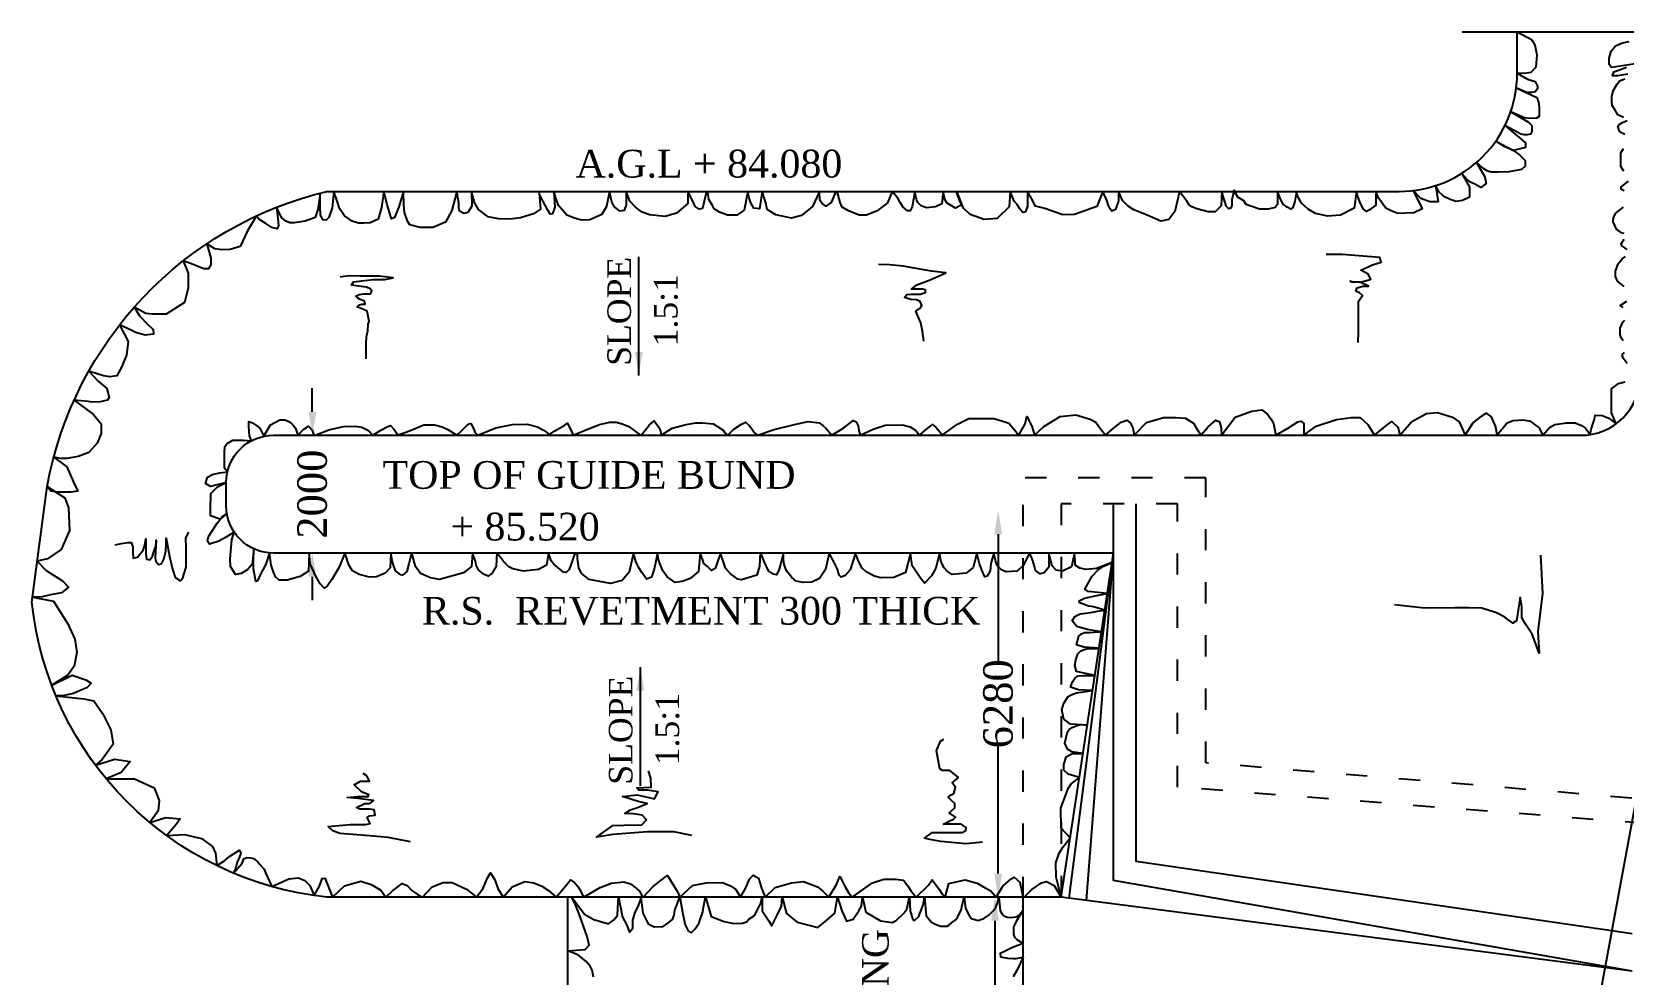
# Model space of a CAD drawing. Header units: millimetres. Extents: x -109570 to 262268, y -246061 to 108364.
# Drawn here: x 21611 to 48583, y 48891 to 64855 of the extents above; entities that cross this region are included whole.
import ezdxf

# ---------------------------------------------------------------- set-up
doc = ezdxf.new("R2010")
doc.units = ezdxf.units.MM
doc.header["$MEASUREMENT"] = 0
doc.header["$PDMODE"] = 33
doc.header["$PDSIZE"] = 500
doc.linetypes.add('ACAD_ISO03W100', pattern=[30, 12, -18])
for name, color, linetype in [('DIM', 5, 'Continuous'), ('DOT LINE', 3, 'ACAD_ISO03W100'), ('DWG. LINE', 1, 'Continuous'), ('HATCH', 2, 'Continuous'), ('TEXT', 7, 'Continuous')]:
    doc.layers.add(name, color=color, linetype=linetype)
doc.styles.get("Standard").update_dxf_attribs({"font": 'TIMES.TTF', "height": 500})
doc.dimstyles.get("Standard").update_dxf_attribs({"dimtxt": 500, "dimasz": 400, "dimexe": 0.18, "dimexo": 0.0625, "dimgap": 0.09, "dimtad": 0, "dimdec": 0, "dimzin": 0, "dimdsep": 46, "dimtxsty": 'Standard', "dimcen": 0.09, "dimse1": 1, "dimse2": 1, "dimclrd": 5, "dimclre": 5, "dimclrt": 4, "dimadec": 0, "dimazin": 0, "dimtfac": 1, "dimtdec": 0, "dimtofl": 0, "dimtmove": 0, "dimatfit": 3, "dimfxl": 1, "dimtolj": 1, "dimtzin": 0, "dimarcsym": 0})

# ---------------------------------------------------------------- blocks, each defined once
blk = doc.blocks.new('*D38')
at = {"layer": 'Defpoints', "color": 0}
for p in [(26392, 58020), (26312, 56025), (26365, 56025)]:
    blk.add_point(p, dxfattribs=at)
at = {"layer": 'DIM', "color": 5, "lineweight": -2}
for p, q in [((26365, 58420), (26365, 58820)), ((26365, 55625), (26365, 55225))]:
    blk.add_line(p, q, dxfattribs=at)
at = {"layer": 'DIM', "color": 5}
for points in [[(26299, 58420), (26432, 58420), (26365, 58020)], [(26299, 55625), (26432, 55625), (26365, 56025)]]:
    blk.add_solid(points, dxfattribs=at)
at = {"layer": 'DIM', "color": 4, "insert": (26365, 57023), "char_height": 500, "attachment_point": 5, "rotation": 90}
blk.add_mtext('\\A1;2000', dxfattribs=at)
blk = doc.blocks.new('*D47')
at = {"layer": 'Defpoints', "color": 0}
for p in [(37935, 50196), (37938, 50196), (37936, 44614)]:
    blk.add_point(p, dxfattribs=at)
at = {"layer": 'DIM', "color": 5, "lineweight": -2}
for p, q in [((37935, 49796), (37935, 48113)), ((37935, 45014), (37935, 46698))]:
    blk.add_line(p, q, dxfattribs=at)
at = {"layer": 'DIM', "color": 5}
for points in [[(37868, 49796), (38002, 49796), (37935, 50196)], [(37868, 45014), (38002, 45014), (37935, 44614)]]:
    blk.add_solid(points, dxfattribs=at)
at = {"layer": 'DIM', "color": 4, "insert": (37935, 47405), "char_height": 500, "attachment_point": 5, "rotation": 90}
blk.add_mtext('\\A1;5000', dxfattribs=at)
blk = doc.blocks.new('*D48')
at = {"layer": 'Defpoints', "color": 0}
for p in [(37954, 56745), (37990, 56745), (37954, 50196)]:
    blk.add_point(p, dxfattribs=at)
at = {"layer": 'DIM', "color": 5, "lineweight": -2}
for p, q in [((37990, 56345), (37990, 54180)), ((37990, 50596), (37990, 52761))]:
    blk.add_line(p, q, dxfattribs=at)
at = {"layer": 'DIM', "color": 5}
for points in [[(37923, 56345), (38056, 56345), (37990, 56745)], [(37923, 50596), (38056, 50596), (37990, 50196)]]:
    blk.add_solid(points, dxfattribs=at)
at = {"layer": 'DIM', "color": 4, "insert": (37990, 53471), "char_height": 500, "attachment_point": 5, "rotation": 90}
blk.add_mtext('\\A1;6280', dxfattribs=at)

msp = doc.modelspace()

# ---------------------------------------------------------------- linework, layer by layer
at = {"layer": 'DIM'}
msp.add_lwpolyline([(48399.3, 46290.8), (47830.8, 46579.2), (49736, 56882.6), (50554.7, 56726.2)], dxfattribs=at)
at = {"layer": 'DOT LINE', "ltscale": 30}
for points in [[(50523.3, 50304.3), (50523.3, 51724.4), (41508.3, 52471.8), (41508.3, 57302), (38414.7, 57302)], [(38414.7, 50181.1), (38414.7, 57302)], [(49870.7, 50304.3), (49870.7, 51373.7), (41027.4, 52060.5), (41027.4, 56859.3), (39058.2, 56859.3), (39058.2, 50196.1)]]:
    msp.add_lwpolyline(points, dxfattribs=at)
at = {"layer": 'DWG. LINE'}
for points in [[(39058.2, 50196.1), (26610.7, 50196.1, -0.3540016), (21610.7, 55196.1), (21870.5, 57152.9, -0.297045), (26610.7, 62152.9), (44786.6, 62152.9, 0.4142136), (46786.6, 64152.9), (46786.6, 64855.5)], [(39945.6, 56024.9), (25706.4, 56024.9, -0.4142136), (24906.4, 56824.9), (24906.4, 57220.3, -0.4142136), (25706.4, 58020.3), (47867.7, 58020.3, 0.4142136), (48867.7, 59020.3), (48867.7, 64855.5)]]:
    msp.add_lwpolyline(points, format="xyb", dxfattribs=at)
for points in [[(45856.3, 64855.5), (53468.6, 64855.5)], [(48737.9, 48940.8), (39945.6, 50475.4), (39945.6, 56859.3)], [(48737.9, 49574.5), (40328.5, 50800.6), (40328.5, 56859.3)], [(39058.2, 50196.1), (39945.6, 56024.9)], [(39193.6, 50178.6), (39945.6, 56024.9)], [(39485.5, 50140.7), (39945.6, 56024.9)], [(30691.8, 50196.1), (30691.8, 44614)], [(38414.7, 32535.5), (38414.7, 50181.1)], [(48737.9, 48940.8), (39058.2, 50196.1)]]:
    msp.add_lwpolyline(points, dxfattribs=at)
at = {"layer": 'HATCH'}
for points in [[(46786.6, 64855.5), (47029.8, 64725.4), (47084.8, 64636.2), (47119.2, 64464.5), (47105.4, 64258.6), (47016.1, 64169.4), (46913, 64148.8), (46786.6, 64152.9), (46963.9, 64052.1), (47089.2, 64014.9), (47129.9, 63937.1), (47129.9, 63889.7), (47089.2, 63838.9), (47028.3, 63828.8), (46957.1, 63828.8), (46892.8, 63852.5), (46771.5, 63907.8), (47119.7, 63744.2), (47146.8, 63666.4), (47160.4, 63581.7), (47157, 63422.7), (47112.9, 63395.6), (47004.5, 63388.9), (46909.7, 63399), (46831.8, 63432.8), (46677.5, 63501.3), (46980.4, 63323.2), (47034.6, 63269), (47034.6, 63167.5), (47014.3, 63123.5), (46956.7, 63113.4), (46905.9, 63113.4), (46848.3, 63123.5), (46811.1, 63143.8), (46579.3, 63266.2), (46788.6, 63091.5), (46929.3, 62977.5), (46929.3, 62893.9), (46929.3, 62893.9), (46723.9, 62844.5), (46575.5, 62909.1), (46423.3, 63003.4), (46723.9, 62844.5), (46830.4, 62767.8), (46921.7, 62676.5), (46921.7, 62581.5), (46857.1, 62524.5), (46644, 62482.7), (46465.2, 62478.9), (46343.5, 62478.9), (46290.2, 62494.1), (46221.7, 62532.1), (46097.6, 62642.5), (46240.7, 62399.1), (46259.8, 62288.9), (46168.5, 62220.4), (46069.5, 62273.7), (45997.3, 62307.9), (45944, 62345.9), (45847.2, 62457.3), (45980.8, 62224.2), (45976.9, 62056.9), (45859, 61996.1), (45744.9, 61980.9), (45642.2, 62022.7), (45566.1, 62053.1), (45520.4, 62087.3), (45463.4, 62140.5), (45401.7, 62249.8), (45448.1, 61973.3), (45448.1, 61973.3), (45303.6, 61973.3), (45151.4, 62030.3), (45023.2, 62166.9), (45174.2, 61859.3), (45037.3, 61790.9), (44763.3, 61779.5), (44653, 61821.3), (44557.9, 61870.7), (44440, 62034.1), (44390.5, 62152.9), (44390.5, 61920.1), (44285, 61840.3), (44231.7, 61809.9), (44178.5, 61855.5), (44121.4, 61977.1), (44079.6, 62083.5), (44060.5, 62152.9), (44026.3, 61870.7), (43794.2, 61749.1), (43577.4, 61733.9), (43368.1, 61775.7), (43246.4, 61851.7), (43132.3, 61954.3), (43063.8, 62075.9), (43048.6, 62152.9), (43016.2, 61979.1), (42986.2, 61877.9), (42948.7, 61851.7), (42886.8, 61883.6), (42821.2, 61937.9), (42793.1, 61986.6), (42768.7, 62035.3), (42723.7, 62152.9), (42723.7, 61928.5), (42687.1, 61879.8), (42567.1, 61853.6), (42418.9, 61853.6), (42270.7, 61900.4), (42195.7, 61930.4), (42152.6, 61990.4), (42051.3, 62055.9), (42010, 62123.4), (41989.4, 62175.9), (41948.1, 62007.2), (41948.1, 61921), (41935, 61866.7), (41899.4, 61855.5), (41856.2, 61900.4), (41835.6, 61966), (41809.4, 62050.3), (41783.1, 62152.9), (41769.3, 61906.7), (41667.3, 61807.8), (41547.3, 61804.8), (41355.3, 61855.8), (41262.3, 61894.7), (41223.3, 61927.7), (41187.3, 61984.6), (41064.3, 62152.9), (40986.3, 61810.8), (40881.3, 61675.9), (40749.3, 61648.9), (40515.3, 61750.9), (40290.3, 61840.8), (40191.3, 61900.7), (40095.2, 61999.6), (40044.2, 62119.5), (40029.2, 62152.9), (40029.2, 61990.6), (39977.3, 61843.8), (39914.3, 61816.8), (39887.3, 61855.7), (39854.3, 61924.7), (39836.3, 61987.6), (39764.3, 62152.9), (39662.3, 61894.7), (39284.3, 61762.8), (39086.3, 61756.8), (38780.3, 61864.7), (38624.3, 61900.7), (38552.3, 62032.6), (38489.3, 62152.9), (38489.3, 61900.7), (38454.5, 61804.8), (38406.5, 61795.8), (38352.5, 61861.7), (38310.5, 61927.7), (38259.5, 61984.6), (38193.5, 62152.9), (38178.5, 61888.7), (37971.5, 61690.9), (37752.5, 61675.9), (37515.5, 61759.8), (37407.5, 61864.7), (37338.5, 61984.6), (37284.5, 62152.9), (37373, 61924.7), (37264.9, 61867.7), (37264.9, 61867.7), (37123.9, 61954.6), (37087.9, 62014.5), (37054.9, 62152.9), (37033.9, 61939.6), (36925.9, 61888.6), (36772.9, 61873.7), (36685.9, 61906.6), (36625.9, 61963.6), (36607.9, 62014.5), (36577.9, 62152.9), (36532.9, 61891.6), (36499.9, 61822.7), (36451.9, 61825.7), (36373.9, 61888.6), (36328.9, 61966.6), (36286.9, 62035.5), (36193.9, 62152.9), (36111.8, 61957.4), (35937.8, 61825.5), (35757.8, 61747.6), (35634.8, 61750.5), (35451.8, 61822.5), (35343.8, 61885.4), (35313.8, 61966.4), (35271.8, 62110.2), (35238.8, 62152.9), (35160.8, 61963.4), (35070.8, 61903.4), (35001.8, 61954.4), (34965.8, 62005.3), (34962.8, 62152.9), (34844.9, 61894.2), (34658.9, 61744.4), (34487.8, 61699.4), (34220.8, 61753.4), (34073.8, 61846.3), (34052.8, 61957.2), (33986.8, 62152.9), (33941.8, 61855.3), (33848.8, 61867.3), (33791.8, 61969.2), (33764.8, 62065.1), (33743.8, 62152.9), (33685.5, 61837.2), (33562.5, 61750.3), (33400.5, 61750.3), (33268.5, 61798.3), (33175.5, 61858.2), (33145.5, 61912.2), (33085.5, 62014.1), (33073.5, 62104), (33046.5, 62152.9), (32977.5, 61864.2), (32920.5, 61849.2), (32854.5, 61897.2), (32824.5, 61963.1), (32731.5, 62152.9), (32731.5, 61945.1), (32538.3, 61783.3), (32346.3, 61729.3), (32082.3, 61756.3), (31944.3, 61804.2), (31836.3, 61888.2), (31749.3, 61987.1), (31686.3, 62152.9), (31686.3, 61927.1), (31650.3, 61831.2), (31575.3, 61816.2), (31485.3, 61891.2), (31443.3, 61972.1), (31401.3, 62152.9), (31349.2, 61894.5), (31271.2, 61759.6), (31067.2, 61669.7), (30926.2, 61663.7), (30806.1, 61699.7), (30680.1, 61750.6), (30539.1, 61912.5), (30512.1, 61993.4), (30461.1, 62152.9), (30473.1, 61885.5), (30434.1, 61771.6), (30398.1, 61765.6), (30356.1, 61834.5), (30317.1, 61906.5), (30278.1, 61981.4), (30209.1, 62116.3), (30231.1, 61851.7), (30113.1, 61771.8), (29894.1, 61702.3), (29712.9, 61683.4), (29519.1, 61687.6), (29347.3, 61719.8), (29178.9, 61847.7), (29114.8, 61962.2), (29064.3, 62152.9), (29067.7, 61904.9), (29000.3, 61793.8), (28932.9, 61777), (28862.1, 61817.4), (28848.6, 61874.6), (28848.6, 61955.4), (28815, 62152.9), (28730.2, 61831.5), (28622.4, 61632.2), (28406.7, 61538), (28194.4, 61538), (28019.2, 61588.5), (27975.4, 61649.1), (27928.2, 61797.2), (27918.1, 61921.7), (27911.4, 62152.9), (27830.5, 61888.1), (27759.8, 61709.7), (27705.9, 61689.5), (27672.2, 61797.2), (27635.1, 61931.8), (27574.4, 62152.9), (27535.8, 61880.9), (27481.9, 61682.3), (27343.8, 61618.4), (27235.9, 61611.6), (27145, 61611.6), (27040.5, 61645.3), (26912.5, 61736.2), (26828.2, 61864.1), (26787.8, 61985.3), (26730.5, 62152.9), (26700.2, 61874.2), (26642.9, 61712.6), (26599.1, 61665.5), (26541.8, 61668.9), (26504.8, 61756.4), (26498, 61884.3), (26496.2, 62124.4), (26461, 61843.9), (26410.4, 61709.3), (26241.9, 61648.7), (26063.4, 61621.7), (25982.5, 61621.7), (25918.5, 61645.3), (25841, 61712.6), (25756.5, 61883.4), (25783.2, 61690.8), (25789.8, 61574.6), (25768.2, 61516.5), (25678.5, 61541.4), (25575.5, 61611.1), (25459.3, 61684.2), (25416, 61737), (25268.3, 61483.8), (25140.8, 61216.3), (24970.8, 61165.3), (24839, 61161.1), (24711.5, 61178.1), (24577.6, 61266.2), (24643.5, 61021), (24643.5, 60906.3), (24605.2, 60838.4), (24528.7, 60838.4), (24443.7, 60876.6), (24316.2, 60923.3), (24177.6, 60976.4), (24260, 60768.7), (24260, 60513.9), (24196.2, 60267.6), (23886, 60072.3), (23703.2, 60072.3), (23643.7, 60072.3), (23541.7, 60085), (23345.4, 60190.1), (23443.9, 60038.3), (23562.9, 59906.7), (23664.9, 59813.3), (23673.5, 59732.6), (23673.5, 59732.6), (23533.2, 59715.6), (23367.4, 59762.3), (23303.7, 59796.3), (23097.9, 59891.5), (23243.6, 59611.4), (23218.1, 59377.9), (23133.1, 59174), (23052.4, 59029.7), (22933.3, 59008.4), (22827.1, 59025.4), (22716.6, 59059.4), (22577, 59108.1), (22737.5, 58935.1), (22882, 58812), (22920.3, 58663.4), (22894.8, 58616.7), (22767.3, 58586.9), (22631.3, 58582.7), (22567.5, 58591.2), (22327.1, 58614.2), (22656.4, 58372.8), (22783.9, 58215.7), (22783.9, 58050.1), (22715.9, 57884.5), (22575.7, 57727.3), (22397.2, 57659.4), (22205.9, 57629.7), (22099.6, 57625.4), (21982.2, 57648.8), (22201.4, 57488.4), (22316.2, 57225.1), (22392.7, 57076.5), (22273.7, 57059.5), (22035.7, 57055.3), (21933.6, 57072.3), (21870.5, 57152.9), (22171.7, 56961.9), (22231.2, 56792), (22248.2, 56409.8), (22107.9, 56082.9), (21878.4, 55925.8), (21702.2, 55885.2), (21852.9, 55727.4), (22129.2, 55553.3), (22231.2, 55447.2), (22116.4, 55353.8), (21925.1, 55315.5), (21784.9, 55285.8), (21621.9, 55280.6), (21980.5, 55212), (22218.6, 54825.6), (22337.6, 54566.5), (22371.6, 54341.5), (22329.1, 54107.9), (22218.6, 53959.3), (21947.5, 53785.4), (22296.5, 53956.3), (22527, 53876.8), (22617.1, 53818.2), (22545.8, 53742.8), (22432.7, 53694.7), (22319.5, 53648.6), (22156.1, 53613), (22018.9, 53607), (22493.7, 53557.7), (22660, 53520.2), (22815.4, 53300.6), (22949.5, 53032.8), (22987, 52786.4), (22804.7, 52529.3), (22691.4, 52429.5), (23013.8, 52534.6), (23276.5, 52491.8), (23126.4, 52309.6), (22871, 52200.8), (23352.7, 52200.8), (23685.1, 52049.9), (23770.9, 51835.6), (23749.5, 51658.9), (23608.6, 51462), (23883.5, 51546.4), (24124.8, 51525), (24055.1, 51428.5), (23897.2, 51237.8), (24199.1, 51258.3), (24487.2, 51187), (24672.2, 51055), (24725, 50941.4), (24744.2, 50729.9), (24879.1, 50810.4), (24963.7, 50887), (25101.2, 50974.1), (25130.2, 50992.6), (25154, 50942.4), (25127.6, 50860.6), (25090.6, 50786.6), (25069.4, 50699.5), (25030.2, 50600.7), (25175.2, 50773.4), (25206.9, 50847.4), (25254.5, 50868.5), (25312.6, 50860.6), (25368.1, 50852.7), (25442.1, 50791.9), (25473.8, 50749.7), (25547.9, 50667.8), (25569, 50609.7), (25681.4, 50374.1), (25969.3, 50506), (26127.9, 50524.5), (26236.3, 50479.6), (26323.5, 50395.1), (26393.4, 50223.3), (26487.4, 50381.9), (26532.3, 50513.9), (26577.3, 50516.5), (26624.8, 50410.9), (26659.2, 50310.6), (26709.4, 50196.1), (26709.4, 50196.1), (26908.7, 50387.1), (27186.3, 50469), (27363.4, 50410.9), (27527.2, 50315.8), (27609.2, 50196.1), (27722.8, 50300), (27889.3, 50429.4), (27973.9, 50395.1), (28053.2, 50307.9), (28140.4, 50244.6), (28230.3, 50196.1), (28395.4, 50371.3), (28583.1, 50442.6), (28736.4, 50442.6), (28979.6, 50331.7), (29148.7, 50196.1), (29258.2, 50347.5), (29326.9, 50511.3), (29382.4, 50606.3), (29459.1, 50487.5), (29511.9, 50344.9), (29601.8, 50196.1), (29753.2, 50371.1), (29964.6, 50458.3), (30117.9, 50437.2), (30252.7, 50384.3), (30369, 50307.8), (30495.9, 50196.1), (30650, 50373.9), (30742.5, 50487.5), (30808.6, 50445.2), (30872.1, 50368.7), (30903.8, 50313.2), (30959.3, 50196.1), (31242.8, 50357.8), (31435.8, 50434.4), (31647.2, 50452.9), (31758.2, 50423.9), (31832.2, 50365.8), (31911.5, 50297.1), (31945.9, 50233.7), (31972.3, 50196.1), (32147.4, 50384.5), (32351, 50537.6), (32382.7, 50564), (32493.7, 50387.1), (32546.6, 50297.3), (32594.1, 50196.1), (32809, 50395), (33041.6, 50439.9), (33319.1, 50442.5), (33451.3, 50387.1), (33541.1, 50323.7), (33623.1, 50196.1), (33713.6, 50355.4), (33777, 50500.6), (33835.2, 50566.6), (33925, 50519.1), (33980.6, 50347.5), (34038.7, 50196.1), (34210.7, 50361), (34488.3, 50440.2), (34689.1, 50458.7), (34929.7, 50371.5), (35014.3, 50302.9), (35120, 50196.1), (35250.5, 50411.1), (35308.7, 50545.8), (35398.5, 50371.5), (35459.3, 50263.3), (35517.5, 50196.1), (35859, 50440.5), (36052, 50501.2), (36250.2, 50501.2), (36387.7, 50482.7), (36459, 50385), (36514.5, 50295.3), (36601.8, 50196.1), (36601.8, 50196.1), (36811.2, 50400.9), (36872, 50490.7), (36985.6, 50334.9), (37043.8, 50242.4), (37088.7, 50196.1), (37152.8, 50424.6), (37433, 50488), (37636.5, 50432.5), (37771.3, 50355.9), (37866.4, 50303.1), (37953.7, 50196.1), (38068, 50380), (38210.7, 50504.1), (38261, 50533.1), (38356.1, 50448.6), (38414.7, 50181.1), (38562.9, 50327.1), (38724.1, 50438), (38808.7, 50459.1), (38938.2, 50390.5), (39058.2, 50196.1), (38970, 50534.6), (38965.9, 50778.6), (39023.9, 50939.9), (39085.9, 51043.3), (39211, 51199.7), (39058.2, 51364.2), (39053.3, 51703.3), (39123.6, 51901.9), (39177.5, 52038.3), (39227.1, 52112.8), (39367.2, 52225.5), (39178.5, 52280.6), (39103, 52345.9), (39100.9, 52435.6), (39141.8, 52574.2), (39213.2, 52610.9), (39252, 52627.3), (39428.4, 52627.7), (39237.4, 52658.6), (39166, 52703.4), (39119, 52803.3), (39163.9, 52997), (39192.5, 53037.8), (39241.5, 53068.4), (39329.2, 53101), (39396.6, 53121.4), (39501.9, 53110.5), (39212.9, 53128.4), (39100.7, 53212), (39066, 53369), (39100.7, 53481.2), (39178.2, 53597.4), (39227.2, 53623.9), (39317, 53656.5), (39591.1, 53696.3), (39349.8, 53710.5), (39217.1, 53751.3), (39247.7, 53841), (39294.7, 53912.3), (39343.6, 53947), (39441.6, 53951.1), (39525.3, 53951.1), (39630.1, 53952.5), (39388.7, 54000.8), (39319.3, 54021.2), (39286.6, 54121.1), (39307, 54216.9), (39341.7, 54316.9), (39390.7, 54367.8), (39464.2, 54396.4), (39523.3, 54410.6), (39660.1, 54410.6), (39700.3, 54413.4), (39443.9, 54430), (39319.4, 54470.8), (39358.2, 54617.6), (39401.1, 54654.3), (39454.1, 54676.7), (39539.8, 54678.7), (39609.2, 54684.9), (39742.8, 54693), (39499, 54730.3), (39321.5, 54779.2), (39241.9, 54879.1), (39290.9, 54948.4), (39380.7, 54995.3), (39560.3, 55019.8), (39672.5, 55038.1), (39798.4, 55057.7), (39605.2, 55112.1), (39519.5, 55126.3), (39417.4, 55165.1), (39368.4, 55183.4), (39362.3, 55214), (39454.2, 55258.9), (39664.4, 55307.8), (39841, 55337.9), (39513.3, 55373.6), (39460.2, 55412.3), (39580.7, 55634.5), (39678.6, 55736.5), (39782.7, 55801.7), (39933.8, 55873.4), (39654.1, 55761), (39482.7, 55748.7), (39372.5, 55767.1), (39292.9, 55820.1), (39292.9, 55887.4), (39284.7, 56024.9), (39231.7, 55793.6), (39082.7, 55716.1), (38970.4, 55736.5), (38903.1, 55807.9), (38846, 56024.9), (38846, 55785.4), (38771.3, 55687.5), (38701.9, 55675.3), (38622.4, 55728.3), (38597.9, 55822.1), (38565.2, 55928.1), (38522.4, 56024.9), (38414.7, 55811.9), (38310.1, 55718.1), (38122.4, 55707.9), (38048.9, 55738.5), (37975.4, 55813.9), (37942.8, 55899.6), (37916.2, 56024.9), (37866.4, 55848.2), (37854.2, 55721.8), (37801.1, 55632.1), (37766.4, 55619.8), (37717.4, 55721.8), (37674.6, 55840), (37627.6, 56024.9), (37568, 55778.9), (37445.5, 55683.1), (37210.8, 55660.7), (37123.1, 55715.7), (37072.1, 55776.9), (37023.1, 55868.6), (36996.5, 56024.9), (36933.3, 55770.8), (36859.8, 55638.2), (36741.4, 55515.9), (36672.1, 55597.5), (36584.3, 55738.2), (36531.2, 55809.5), (36502.7, 56024.9), (36421.7, 55697.2), (36221.7, 55611.6), (35993.1, 55605.5), (35891.1, 55632), (35750.3, 55709.4), (35686.6, 55771.2), (35623.3, 55887.4), (35572.3, 56024.9), (35480.5, 55740.6), (35396.8, 55642.7), (35329.5, 55616.2), (35292.7, 55652.9), (35264.2, 55752.8), (35196.8, 55889.4), (35123.3, 56024.9), (35065.2, 55746.4), (34961.1, 55593.5), (34830.5, 55532.3), (34683.5, 55524.1), (34563.1, 55550.7), (34493.7, 55613.9), (34401.9, 55721.9), (34363.1, 55830), (34350.9, 55923.8), (34350.9, 56024.9), (34278.8, 55754.5), (34229.8, 55654.6), (34182.8, 55666.8), (34097.1, 55725.9), (34021.6, 55885), (33978.8, 55997.1), (33954.3, 56024.9), (33944.1, 55801.4), (33901.2, 55650.5), (33640, 55573), (33576.7, 55581.2), (33454.3, 55672.9), (33368.6, 55768.7), (33323.7, 55903.3), (33284.9, 56024.9), (33222.9, 55842.1), (33192.3, 55762.6), (33129, 55728), (33065.7, 55799.3), (33002.5, 55848.3), (32975.9, 55921.7), (32939.2, 56024.9), (32912.7, 55711.6), (32771.9, 55593.4), (32631, 55544.5), (32513.9, 55524.1), (32381.3, 55624), (32303.7, 55721.8), (32256.8, 55846.2), (32234.4, 55917.6), (32213.9, 56024.9), (32158.4, 55754.5), (32115.6, 55617.9), (32027.8, 55581.2), (31948.2, 55693.3), (31899.2, 55774.9), (31848.2, 55880.9), (31807.4, 56024.9), (31733.3, 55701.4), (31619.1, 55558.7), (31421.1, 55507.8), (31059.9, 55575), (30925.2, 55677), (30884.4, 55776.9), (30861.9, 55933.9), (30861.9, 56001.2), (30817, 56024.9), (30761, 55872.7), (30718.1, 55748.4), (30669.2, 55693.3), (30624.3, 55703.5), (30524.3, 55778.9), (30459, 55836), (30414.1, 55895.2), (30367.1, 56024.9), (30336.3, 55819.7), (30199.6, 55748.4), (29944.5, 55715.8), (29762.8, 55756.5), (29695.5, 55789.2), (29611.8, 55874.8), (29562.8, 55946.2), (29493.4, 56024.9), (29480.4, 55805.6), (29411, 55685.3), (29343.6, 55632.3), (29264, 55667), (29180.4, 55742.4), (29143.6, 55819.9), (29129.3, 55887.2), (29082.4, 56024.9), (29063.2, 55795.4), (28926.4, 55689.4), (28518.3, 55575.2), (28365.2, 55603.8), (28195.8, 55679.2), (28114.2, 55799.5), (28065.2, 55983), (28046.9, 56024.9), (28003.3, 55840.3), (27964.5, 55711.8), (27895.1, 55652.7), (27864.5, 55656.8), (27772.7, 55726.1), (27742.1, 55821.9), (27715.5, 55901.5), (27697.2, 56024.9), (27682.4, 55774), (27598.7, 55685.3), (27453.8, 55624.1), (27333.4, 55618), (27157.9, 55662.8), (27043.6, 55726), (26994.6, 55805.6), (26962, 55889.2), (26939.5, 55968.7), (26917.1, 56024.9), (26820.4, 55789), (26693.8, 55579), (26622.4, 55468.9), (26567.3, 55430.2), (26495.9, 55505.6), (26430.6, 55619.8), (26326.5, 55842), (26322.4, 55919.5), (26312.2, 56024.9), (26297.4, 55715.9), (26156.5, 55630.3), (25940.2, 55565), (25801.4, 55565), (25740.2, 55620.1), (25699.4, 55718), (25668.8, 55821.9), (25641.6, 56027.5), (25576.9, 55838.3), (25489.2, 55664.9), (25436.1, 55554.8), (25409.6, 55544.7), (25366.7, 55756.7), (25366.7, 55881.1), (25374.3, 56097.1), (25344, 55834.4), (25274.6, 55748.7), (25156.2, 55679.4), (25062.4, 55661.1), (24978.7, 55799.7), (24974.6, 55930.2), (25001.1, 56249.5), (25041.6, 56379.9), (24894.9, 56286.2), (24782.7, 56227.1), (24623.5, 56176.1), (24586.8, 56225.1), (24607.2, 56306.6), (24752.1, 56532.9), (24835.7, 56641), (24916.5, 56697.9), (24802.9, 56598.5), (24639.8, 56654.3), (24637.8, 56782.7), (24643.9, 57031.5), (24758.2, 57145.7), (24906.4, 57220.3), (24641.8, 57152.7), (24556, 57205.7), (24590.7, 57311.7), (24672.4, 57356.5), (24792.8, 57383.1), (24926.6, 57399.3), (24874.4, 57465.5), (24876.5, 57620.5), (24876.5, 57724.5), (24884.6, 57832.5), (24923.4, 57883.5), (24986.7, 57922.2), (25017.3, 57938.6), (25105, 57940.6), (25198.9, 57940.6), (25333.1, 57927.9), (25297.4, 58013), (25291.3, 58172.1), (25291.3, 58255.7), (25348.5, 58231.2), (25421.9, 58180.2), (25475, 58143.5), (25544.7, 58003.8), (25656.6, 58196.5), (25815.8, 58284.2), (25903.6, 58282.2), (25989.3, 58245.5), (26042.3, 58190.4), (26077, 58139.4), (26117.8, 58020.3), (26218.6, 58124.6), (26300.3, 58175.6), (26361.5, 58108.3), (26392.1, 58020.3), (26414.5, 58020.3), (26645, 58114.7), (26894.4, 58171), (27089.1, 58175.8), (27201.8, 58158.1), (27295.1, 58111.5), (27340.2, 58076.1), (27391.7, 58020.3), (27528, 58109.7), (27642.2, 58170.8), (27687.3, 58183.7), (27751.7, 58116.2), (27796.7, 58053.5), (27809.6, 58020.3), (28009.9, 58093.7), (28256.2, 58195), (28434.8, 58199.8), (28563.6, 58162.8), (28663.3, 58116.2), (28813, 58020.3), (28884.6, 58085.6), (28978, 58180.5), (29024.6, 58215.9), (29048.8, 58222.3), (29100.3, 58125.8), (29121.2, 58071.2), (29172.7, 58020.3), (29477.6, 58148.4), (29759.2, 58201.4), (30003.9, 58206.2), (30179.3, 58161.2), (30283.9, 58109.8), (30353.1, 58064.8), (30367.6, 58020.3), (30477.7, 58093.8), (30643.5, 58193.5), (30688.5, 58224), (30765.8, 58076.1), (30785.1, 58020.3), (30991.5, 58109.8), (31234.5, 58203.1), (31409.9, 58240.1), (31514.5, 58240.1), (31614.3, 58212.7), (31720.5, 58175.8), (31813.9, 58106.6), (31905.6, 58039.1), (31937.8, 58020.3), (32077.1, 58191.8), (32159.1, 58265.8), (32231.6, 58161.3), (32265.4, 58093.7), (32279.9, 58020.3), (32464, 58142), (32700.6, 58204.7), (32868, 58228.8), (32975.8, 58232), (33160.9, 58214.3), (33231.7, 58170.9), (33326.6, 58108.2), (33358.8, 58060), (33408.7, 58020.3), (33511.2, 58125.7), (33639.9, 58209.3), (33705.9, 58243.1), (33770.3, 58188.4), (33812.2, 58130.5), (33858.8, 58061.4), (33911.9, 58020.3), (34190.9, 58116.1), (34535.3, 58201.3), (34768.7, 58252.8), (34955.4, 58230.3), (35019.7, 58185.2), (35069.6, 58140.2), (35171, 58020.3), (35375.4, 58145.6), (35529.8, 58269), (35583.9, 58245.9), (35614.8, 58179), (35630.2, 58101.9), (35653.4, 58020.3), (35869.6, 58125), (36075.6, 58194.4), (36366.5, 58197), (36500.4, 58161), (36595.6, 58101.9), (36657.4, 58020.3), (36773.9, 58125), (36876.8, 58204.7), (36933.5, 58158.4), (37005.5, 58076.1), (37039, 58020.3), (37299.9, 58207.4), (37492.9, 58307.7), (37768.4, 58307.7), (37917.7, 58305.1), (38067, 58261.4), (38170, 58228), (38267.8, 58112.3), (38339.9, 58020.3), (38449.5, 58215.2), (38477.8, 58336), (38557.6, 58176.6), (38606.5, 58020.3), (38766.1, 58168.9), (39039, 58341.2), (39306.7, 58366.9), (39548.7, 58294.9), (39644, 58240.9), (39695.5, 58168.9), (39806.2, 58020.3), (39938.9, 58135.4), (40075.3, 58240.8), (40170.6, 58279.4), (40232.4, 58225.4), (40273.5, 58148.2), (40296.7, 58020.3), (40503.3, 58238.3), (40794.2, 58320.6), (41002.7, 58320.6), (41162.4, 58307.8), (41298.8, 58225.5), (41347.7, 58148.3), (41422.4, 58020.3), (41549.4, 58161.2), (41678.1, 58274.3), (41739.9, 58248.6), (41770.8, 58145.8), (41775.9, 58020.3), (42008.3, 58328.3), (42291.5, 58428.7), (42458.8, 58449.2), (42554.1, 58379.8), (42610.7, 58297.5), (42657, 58220.3), (42698.2, 58020.3), (42910.4, 58145.7), (43067.5, 58246), (43118.9, 58261.5), (43170.4, 58217.7), (43173, 58117.4), (43173, 58020.3), (43381.5, 58174), (43723.9, 58289.7), (43976.2, 58323.2), (44122.9, 58323.2), (44195, 58258.9), (44256.8, 58202.3), (44370.1, 58020.3), (44581.9, 58197.5), (44664.2, 58251.5), (44764.6, 58159), (44774.9, 58122.9), (44798.1, 58020.3), (45002.6, 58254.1), (45247.2, 58390.4), (45435.1, 58408.4), (45690, 58328.7), (45805.8, 58246.4), (45903.7, 58020.3), (46035.9, 58223.2), (46180, 58344.1), (46259.8, 58393), (46344.8, 58331.3), (46416.9, 58161.5), (46440, 58020.3)], [(48826.7, 64320.2), (48383.3, 64251.9), (48347.8, 64305), (48347.8, 64411.4), (48380.7, 64530.3), (48451.7, 64618.9), (48573.3, 64667), (48682.3, 64689.8)], [(48662, 64138), (48492.2, 64110.1), (48401, 64107.6), (48426.4, 64175.9), (48522.6, 64213.9), (48641.7, 64259.5)], [(48588.4, 63402.8), (48492.1, 63450.9), (48446.5, 63526.8), (48398.3, 63605.3), (48390.7, 63678.7), (48390.7, 63762.3), (48413.5, 63853.4), (48474.3, 63962.3), (48522.5, 64023), (48608.8, 64062)], [(48613.5, 63118.3), (48555.2, 63143.6), (48519.8, 63171.5), (48491.9, 63255), (48514.7, 63287.9), (48570.4, 63320.9), (48651.5, 63356.3)], [(48593.4, 62494.8), (48542.7, 62573.3), (48542.7, 62618.9), (48542.7, 62712.5), (48542.7, 62803.7), (48588.3, 62877.1)], [(48601.1, 62164.5), (48555.5, 62184.8), (48545.3, 62225.3), (48674.6, 62326.5)], [(48600.9, 61437.1), (48552.7, 61449.8), (48471.6, 61513.1), (48410.8, 61637.1), (48420.9, 61710.5), (48461.5, 61783.9), (48522.3, 61837.1), (48590.7, 61882.7)], [(48651.7, 61169.9), (48556.9, 61233.1), (48547.9, 61262.4), (48597.5, 61345.8)], [(44093.2, 59592.6), (44099.3, 59764.7), (44099.3, 60121.2), (44099.3, 60293.2), (44165.4, 60387.7), (44114.3, 60432), (44053, 60462.6), (44053, 60462.6), (44073.5, 60517), (44165.4, 60544.3), (44219.9, 60547.7), (44267.6, 60547.7), (44128, 60615.7), (43998.5, 60615.7), (43957.7, 60629.3), (43978.1, 60622.5), (44128, 60615.7), (44254, 60649.7), (44305.1, 60663.4), (44260.8, 60748.4), (44134.8, 60819.9), (44134.8, 60819.9), (44335.7, 60908.4), (44482.2, 60952.6), (44458.3, 61030.9), (43818, 61081.9), (43548.9, 61081.9)], [(48600.6, 60541.9), (48488.1, 60631.8), (48452.7, 60708.9), (48452.7, 60798.7), (48497.7, 60927.2), (48568.4, 61010.6), (48623, 61049.1)], [(27274.8, 59314.6), (27277.3, 59579.6), (27280.9, 59687.8), (27305, 59792.5), (27313.4, 59901.9), (27326.7, 59950.1), (27293.9, 60123.5), (27222.7, 60156.2), (27163, 60177.4), (27124.4, 60188.9), (27124.4, 60188.9), (27149.5, 60225.5), (27203.4, 60242.8), (27261.2, 60242.8), (27261.2, 60242.8), (27247.7, 60294.7), (27164.9, 60327.5), (27136, 60342.8), (27105.2, 60375.6), (27157.2, 60404.4), (27238.1, 60416), (27351.7, 60417.9), (27372.9, 60462.2), (27344, 60502.6), (27282.4, 60529.5), (27240, 60533.3), (27145.6, 60548.7), (27028.1, 60564.1), (27062.8, 60618), (27205.3, 60639.2), (27397.9, 60660.3), (27596.3, 60660.3), (27736.9, 60685.4), (27505.8, 60718.1), (27176.4, 60718.1), (27003.1, 60720), (26901, 60712.3), (26835.5, 60700.8)], [(36727.3, 59617.5), (36705.1, 59783.4), (36677.4, 59927.2), (36638.7, 60015.7), (36594.4, 60120.8), (36594.4, 60120.8), (36594.4, 60120.8), (36666, 60172.9), (36698.6, 60221.7), (36668.7, 60289.5), (36606.3, 60316.6), (36508.6, 60322.1), (36400, 60354.6), (36443.4, 60403.4), (36516.7, 60408.8), (36674.1, 60411.5), (36758.3, 60441.4), (36755.6, 60487.5), (36712.1, 60498.3), (36576.4, 60498.3), (36519.4, 60498.3), (36611.7, 60571.5), (36837, 60655.6), (37103, 60772.2), (37103, 60772.2), (36861.4, 60802), (36381, 60886.1), (36147.5, 60907.8), (35963, 60915.9)], [(48584.7, 60184.9), (48533.3, 60220.2), (48645.8, 60294)], [(48585, 59622.1), (48546.5, 59673.5), (48530.4, 59728.1), (48530.4, 59795.5), (48530.4, 59837.2), (48575.4, 59936.7), (48610.7, 59968.8)], [(48649.3, 59235.8), (48581.8, 59325.7), (48565.7, 59386.7), (48604.3, 59422)], [(46440, 58020.3), (46500.5, 58093), (46615.8, 58228.9), (46716.6, 58273.7), (46798.3, 58276.9), (46878.3, 58283.3), (46996.8, 58265.7), (47046.4, 58230.5), (47100.8, 58189), (47152.1, 58150.6), (47222.5, 58020.3), (47332.6, 58155), (47426.8, 58204.1), (47623.5, 58232.8), (47766.8, 58228.7), (47877.4, 58187.8), (47943, 58142.7), (48024.2, 58032.6), (48043.4, 58123), (48097.9, 58294.5), (48108, 58361.1), (48225.2, 58353), (48342.3, 58312.6), (48463.1, 58216.9), (48385.4, 58402.4), (48385.4, 58580.7), (48385.4, 58809.3), (48504.4, 58896.1), (48614.3, 58923.6)], [(23021.6, 56166.4), (23132.4, 56187.3), (23238.4, 56206.2), (23295.1, 56202.5), (23325.4, 56130.6), (23325.4, 56036.1), (23329.2, 55937.7), (23401.1, 55952.9), (23499.5, 56073.9), (23526, 56157.1), (23541.2, 56266.7), (23545.6, 56106.6), (23543.7, 56004.1), (23553.1, 55920.2), (23553.1, 55920.2), (23610.9, 55912.7), (23655.7, 55970.5), (23691.2, 56082.4), (23709.8, 56140.2), (23717.3, 56203.6), (23721, 56244.6), (23700.5, 55946.3), (23711.7, 55886.6), (23760.2, 55830.7), (23808.7, 55840), (23847.9, 55920.2), (23883.4, 56056.3), (23887.1, 56175.6), (23887.1, 56280), (23941.8, 55964.6), (23994.1, 55753.9), (24040.7, 55610.4), (24128.4, 55552.6), (24163.9, 55589.8), (24225.5, 55785.6), (24225.5, 55975.8), (24225.5, 56123), (24223.6, 56281.5), (24274, 56376.6)], [(47183, 55990.7), (47218.4, 55338.2), (47137.4, 54695.8), (47157.6, 54330.4), (47041.1, 54649.1), (46929.7, 54821), (46863.9, 54932.3), (46863.9, 55119.5), (46838.6, 55271.2), (46777.8, 54876.7), (46712, 54836.2), (46575.3, 54937.4), (46433.6, 55013.2), (46185.5, 55094.2), (45977.9, 55099.2), (45724.8, 55099.2), (45213.4, 55094.2), (44707.1, 55149.8)], [(37721.4, 51126.2), (37444, 51097.2), (37017.5, 51138.6), (36831.2, 51171.7), (36740.1, 51196.5), (36740.1, 51196.5), (36868.4, 51291.6), (37079.6, 51291.6), (37286.6, 51291.6), (37377.7, 51291.6), (37444, 51324.7), (37448.1, 51378.5), (37361.2, 51432.3), (37232.8, 51432.3), (37063, 51432.3), (37172.6, 51486.9), (37232.2, 51516.7), (37264.3, 51551), (37264.3, 51551), (37158.9, 51624.3), (37257.5, 51709.1), (37252.9, 51780.1), (37204.7, 51825.9), (37142.8, 51887.7), (37195.6, 51926.7), (37239.1, 51949.6), (37266.6, 52057.2), (37209.3, 52130.5), (37289.6, 52199.2), (37312.5, 52226.7), (37170.3, 52341.2), (37046.5, 52341.2), (37002.7, 52370.5), (36943.1, 52675.2), (37009.6, 52837.8), (37066.9, 52874.4)], [(32796.7, 51240.5), (32491.2, 51301.5), (32044.7, 51301.5), (31457.2, 51259.2), (31179.9, 51212.3), (31179.9, 51212.3), (31457.2, 51409.5), (31645.2, 51414.2), (31950.7, 51423.6), (32030.5, 51508), (31954.6, 51587.1), (31802.8, 51606.9), (31660.9, 51610.2), (31756.6, 51672.8), (31878.7, 51715.7), (32040.4, 51781.6), (31888.6, 51814.6), (31624.6, 51900.3), (31872.1, 51926.7), (32165.8, 51864), (32225.2, 51982.7), (32047, 52009.1), (31898.5, 52009.1), (31865.5, 52048.6), (32106.4, 52058.5), (32103.1, 52210.2), (32060.2, 52335.5)], [(28026.7, 51135), (27648.1, 51206.4), (27341, 51235.8), (26832, 51273.6), (26710, 51319.9), (26634.3, 51391.3), (27008.7, 51424.9), (27265.3, 51424.9), (27345.2, 51446), (27294.7, 51546.8), (27332.4, 51574.6), (27427.8, 51584.9), (27413.3, 51674), (27332.4, 51688.5), (27168.6, 51688.5), (27114.7, 51715.5), (27253.6, 51783.8), (27338.7, 51783.8), (27402.9, 51833.6), (27137.5, 51864.6), (26952.9, 51881.2), (27127.1, 51899.9), (27313.8, 51899.9), (27324.1, 51926.8), (27199.7, 51978.6), (27073.2, 52098.8), (27179, 52158.8), (27301.3, 52158.8), (27332.4, 52158.8), (27286.8, 52250), (27224.6, 52289.4)], [(31131.4, 48839.8), (31109.2, 48959.8), (31074.5, 49026.2), (31008, 49108.3), (30941.6, 49158.9), (30881.5, 49206.3), (30786.6, 49253.7), (30691.8, 49288.5), (30989.1, 49311.7), (31058.6, 49381.2), (31023.9, 49526.6), (30935.3, 49785.7), (30884.7, 49924.7), (30824.6, 50063.8), (30764.5, 50196.1), (30979.8, 49906.8), (31137.9, 49815.1), (31384.6, 49745.6), (31470, 49805.7), (31536.5, 49884.6), (31545.9, 50017.4), (31555.4, 50196.1), (31622.5, 49859.3), (31688.9, 49733), (31742.7, 49603.4), (31742.7, 49603.4), (31796.4, 49672.9), (31799.6, 49805.6), (31837.5, 49941.5), (31888.1, 50039.5), (31932.4, 50153.2), (31934.7, 50196.1), (31969.4, 49922.6), (32054.9, 49741.6), (32160.6, 49691.3), (32311.6, 49696.4), (32392.1, 49756.7), (32467.6, 49817), (32497.8, 49892.5), (32507.9, 49972.9), (32594.1, 50196.1), (32647.6, 49909.2), (32686.4, 49725.6), (32735.9, 49626.7), (32788.9, 49591.4), (32845.5, 49651.5), (32916.1, 49746.8), (32983.3, 49944.5), (32997.4, 50025.7), (33029.2, 50196.1), (33125.4, 49867.1), (33348, 49782.4), (33507, 49747.1), (33658.9, 49754.2), (33722.5, 49778.9), (33765, 49821.2), (33856.8, 49884.8), (33906.3, 49969.5), (33962.8, 50082.5), (33991.1, 50196.1), (33991.1, 49961.7), (34104.6, 49792.3), (34154, 49711.1), (34242.4, 49891.1), (34316.6, 50042.9), (34330.7, 50196.1), (34401.4, 49919.3), (34585.1, 49771.1), (34934.9, 49679.3), (35087.9, 49806.4), (35218.7, 49922.9), (35268.1, 50196.1), (35339.4, 49961.7), (35417.1, 49788.7), (35530.2, 49820.5), (35629.1, 49961.7), (35671.5, 50042.9), (35692.7, 50196.1), (35745.7, 49940.5), (35996.6, 49795.8), (36191, 49764), (36261.6, 49802.9), (36392.4, 49922.9), (36441.8, 49993.5), (36487.8, 50196.1), (36495.7, 49959.8), (36540.7, 49817.1), (36570.1, 49799.5), (36646.4, 49866), (36664, 49916.8), (36697.2, 50002.8), (36718.8, 50063.4), (36740.3, 50196.1), (36768.1, 49879.5), (36858.1, 49774), (36920.8, 49736.9), (37018.6, 49703.6), (37071.4, 49703.6), (37124.2, 49703.6), (37155.5, 49723.2), (37200.5, 49762.3), (37259.2, 49803.3), (37298.4, 49852.2), (37323.8, 49901), (37349.2, 49953.8), (37366.8, 49991), (37376.6, 50039.8), (37415.7, 50196.1), (37435.3, 50000.7), (37499.9, 49885.4), (37539, 49834.6), (37650.5, 49799.4), (37693.6, 49817), (37744.4, 49836.5), (37832.5, 49893.2), (37877.5, 49934.3), (37912.7, 49971.4), (37947.9, 50022.2), (37983.1, 50114.1), (38002.7, 50196.1), (38024.8, 49961.6), (38062, 49903), (38085.5, 49879.6), (38150, 49856.1), (38200.9, 49848.3), (38294.8, 49862), (38345.7, 49889.3), (38414.7, 49979.5), (38294, 49785.8), (38250.7, 49693), (38247.6, 49563.1), (38266.2, 49516.7), (38303.3, 49476.4), (38414.7, 49411.5), (38232.1, 49341.8), (38074.2, 49261.4), (38024.6, 49242.8), (38027.7, 49187.1), (38145.4, 49159.3), (38241.4, 49156.2), (38297.1, 49156.2), (38414.7, 49177.8), (38306.5, 48950.9), (38244.6, 48845.7)]]:
    msp.add_lwpolyline(points, dxfattribs=at)

# ---------------------------------------------------------------- texts
at = {"layer": 'TEXT'}
for s, p in [('A.G.L + 84.080', (30826.8, 62387.4)), ('TOP OF GUIDE BUND', (27555.4, 57113.9)), ('+ 85.520', (28705.6, 56238.4)), ('R.S.  REVETMENT 300 THICK', (28223.3, 54813.1))]:
    msp.add_text(s, height=470, dxfattribs=at).set_placement(p)
for s, height, p in [('SLOPE', 400, (31765.2, 59197.7)), ('1.5:1', 400, (32554.9, 59526.4)), ('SLOPE', 400, (31791.3, 52100.9)), ('1.5:1', 400, (32581, 52429.6)), ('BED PITCHING', 450, (36133.4, 44954.2))]:
    msp.add_text(s, height=height, rotation=90, dxfattribs=at).set_placement(p)

# ---------------------------------------------------------------- dimensions: what is measured, and where the dimension line sits
at = {"layer": 'DIM'}
for base, p1, p2, text, picture, middle in [((26365.5, 56024.9), (26392.1, 58020.3), (26312.2, 56024.9), '2000', '*D38', (26365.5, 57022.6)), ((37989.6, 56744.9), (37953.7, 50196.1), (37953.7, 56744.9), '6280', '*D48', (37989.6, 53470.5)), ((37935.1, 50196.1), (37935.5, 44614), (37938.4, 50196.1), '5000', '*D47', (37935.1, 47405.1))]:
    dim = msp.add_linear_dim(base=base, p1=p1, p2=p2, angle=90, text=text, dimstyle='Standard', dxfattribs=at)
    dim.commit()
    dim.dimension.update_dxf_attribs({"geometry": picture, "text_midpoint": middle})

# ---------------------------------------------------------------- leaders
for points in [[(31898.3, 59034.3), (31898.3, 61046.1)], [(31924.4, 54092.4), (31924.4, 52080.6)]]:
    msp.add_leader(points, dimstyle='Standard', override={"dimgap": 0.09, "dimtad": 0}, dxfattribs=at)

doc.saveas('drawing.dxf')
